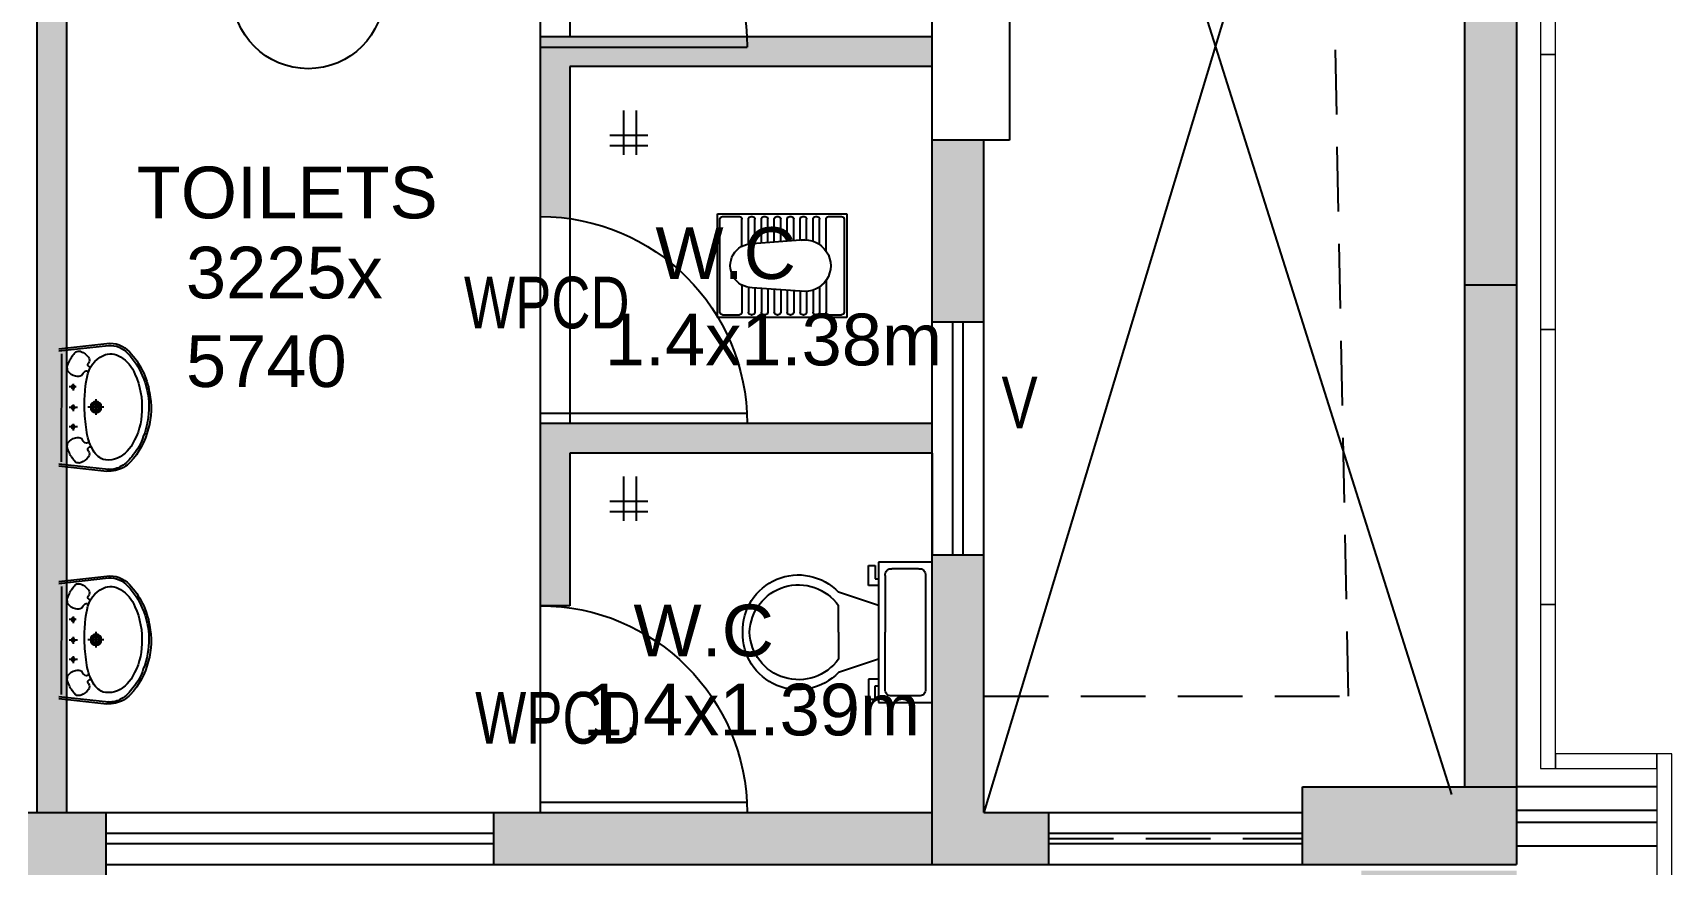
# Model space of a CAD drawing. Header units: metres. Extents: x 11749222 to 11901021, y -3863762 to -3708780.
# Drawn here: x 11811376 to 11817684, y -3830712 to -3827496 of the extents above; entities that cross this region are included whole.
import ezdxf

# ---------------------------------------------------------------- set-up
doc = ezdxf.new("R2010")
doc.units = ezdxf.units.M
doc.header["$MEASUREMENT"] = 0
doc.linetypes.add('DASHED', pattern=[0.75, 0.5, -0.25])
doc.layers.get('0').update_dxf_attribs({"color": 251, "linetype": 'CONTINUOUS'})
doc.layers.add('HATCH', color=251, linetype='CONTINUOUS')
doc.layers.add('HS', color=251, linetype='CONTINUOUS')
doc.layers.add('WALL PANEL', color=7, linetype='CONTINUOUS', lineweight=15)
doc.styles.add('ARIAL', font='arial.ttf', dxfattribs={"width": 0.75})
doc.styles.get("Standard").update_dxf_attribs({"font": 'arial.ttf'})

msp = doc.modelspace()

# ---------------------------------------------------------------- hatches: boundary and pattern name
at = {"ltscale": 500}
for points in [[(11811508.1, -3825381.8), (11811393.1, -3825381.8), (11811393.1, -3830511.8), (11811508.1, -3830511.8)], [(11817113.1, -3827321.8), (11816913.1, -3827321.8), (11816913.1, -3828471.8), (11817113.1, -3828471.8)], [(11814853.1, -3827511.8), (11813338.1, -3827511.8), (11813338.1, -3828126.8), (11813453.1, -3828126.8), (11813453.1, -3827626.8), (11814853.1, -3827626.8)], [(11817113.1, -3828471.8), (11816913.1, -3828471.8), (11816913.1, -3830411.8), (11817113.1, -3830411.8)]]:
    msp.add_hatch(color=256, dxfattribs=at).paths.add_polyline_path(points)
at = {"layer": 'HATCH', "ltscale": 500}
h = msp.add_hatch(color=251, dxfattribs=at)
h.dxf.hatch_style = 1
h.paths.add_polyline_path([(11782733.1, -3820581.8), (11783033.1, -3820581.8), (11783033.1, -3821481.8), (11782733.1, -3821481.8)])
h.paths.add_polyline_path([(11826143.1, -3824446.8), (11827043.1, -3824446.8), (11827043.1, -3824746.8), (11826143.1, -3824746.8)])
h.paths.add_polyline_path([(11800558.1, -3830511.8), (11800858.1, -3830511.8), (11800858.1, -3831411.8), (11800558.1, -3831411.8)])
h.paths.add_polyline_path([(11822943.1, -3830511.8), (11823543.1, -3830511.8), (11823543.1, -3830811.8), (11822943.1, -3830811.8)])
h.paths.add_polyline_path([(11779303.1, -3812391.8), (11780053.1, -3812391.8), (11780053.1, -3812691.8), (11779303.1, -3812691.8)])
h.paths.add_polyline_path([(11779303.1, -3815921.8), (11780203.1, -3815921.8), (11780203.1, -3816221.8), (11779303.1, -3816221.8)])
h.paths.add_polyline_path([(11816284.8, -3830411.8), (11817113.1, -3830411.8), (11817113.1, -3830711.8), (11816284.8, -3830711.8)])
h.paths.add_polyline_path([(11792528.1, -3829811.8), (11792828.1, -3829811.8), (11792828.1, -3830711.8), (11792528.1, -3830711.8)])
h.paths.add_polyline_path([(11786358.1, -3829961.8), (11786658.1, -3829961.8), (11786658.1, -3830711.8), (11786358.1, -3830711.8)])
h.paths.add_polyline_path([(11786033.1, -3830736.8), (11786333.1, -3830736.8), (11786333.1, -3831486.8), (11786033.1, -3831486.8)])
h.paths.add_polyline_path([(11779303.1, -3801521.8), (11780053.1, -3801521.8), (11780053.1, -3801821.8), (11779303.1, -3801821.8)])
h.paths.add_polyline_path([(11826143.1, -3801521.8), (11827043.1, -3801521.8), (11827043.1, -3801821.8), (11826143.1, -3801821.8)])
h.paths.add_polyline_path([(11779203.1, -3820581.8), (11779503.1, -3820581.8), (11779503.1, -3821481.8), (11779203.1, -3821481.8)])
h.paths.add_polyline_path([(11786033.1, -3829961.8), (11786333.1, -3829961.8), (11786333.1, -3830711.8), (11786033.1, -3830711.8)])
h.paths.add_polyline_path([(11826043.1, -3787791.8), (11826343.1, -3787791.8), (11826343.1, -3786813.5), (11826043.1, -3786813.5)])
h.paths.add_polyline_path([(11779303.1, -3808791.8), (11780053.1, -3808791.8), (11780053.1, -3809091.8), (11779303.1, -3809091.8)])
h.paths.add_polyline_path([(11807758.1, -3830511.8), (11808058.1, -3830511.8), (11808058.1, -3831411.8), (11807758.1, -3831411.8)])
h.paths.add_polyline_path([(11826143.1, -3781561.8), (11827043.1, -3781561.8), (11827043.1, -3781861.8), (11826143.1, -3781861.8)])
h.paths.add_polyline_path([(11826143.1, -3797921.8), (11827043.1, -3797921.8), (11827043.1, -3798221.8), (11826143.1, -3798221.8)])
h.paths.add_polyline_path([(11779303.1, -3805191.8), (11780053.1, -3805191.8), (11780053.1, -3805491.8), (11779303.1, -3805491.8)])
h.paths.add_polyline_path([(11811358.1, -3824481.8), (11811658.1, -3824481.8), (11811658.1, -3825381.8), (11811358.1, -3825381.8)])
h.paths.add_polyline_path([(11826143.1, -3805191.8), (11827043.1, -3805191.8), (11827043.1, -3805491.8), (11826143.1, -3805491.8)])
h.paths.add_polyline_path([(11784348.1, -3790791.8), (11784648.1, -3790791.8), (11784648.1, -3791391.8), (11784348.1, -3791391.8)])
h.paths.add_polyline_path([(11779303.1, -3790791.8), (11780203.1, -3790791.8), (11780203.1, -3791091.8), (11779303.1, -3791091.8)])
h.paths.add_polyline_path([(11826143.1, -3790791.8), (11826943.1, -3790791.8), (11826943.1, -3791091.8), (11826143.1, -3791091.8)])
h.paths.add_polyline_path([(11822943.1, -3819521.8), (11823642, -3819521.8), (11823642, -3819821.8), (11822943.1, -3819821.8)])
h.paths.add_polyline_path([(11820113.1, -3830411.8), (11820941.3, -3830411.8), (11820941.3, -3830711.8), (11820113.1, -3830711.8)])
h.paths.add_polyline_path([(11826143.1, -3812391.8), (11827043.1, -3812391.8), (11827043.1, -3812691.8), (11826143.1, -3812691.8)])
h.paths.add_polyline_path([(11784348.1, -3787191.8), (11784648.1, -3787191.8), (11784648.1, -3787791.8), (11784348.1, -3787791.8)])
h.paths.add_polyline_path([(11784673.1, -3787191.8), (11784973.1, -3787191.8), (11784973.1, -3787791.8), (11784673.1, -3787791.8)])
h.paths.add_polyline_path([(11780683.1, -3786891.8), (11780983.1, -3786891.8), (11780983.1, -3787791.8), (11780683.1, -3787791.8)])
h.paths.add_polyline_path([(11826143.1, -3830411.8), (11827043.1, -3830411.8), (11827043.1, -3830711.8), (11826143.1, -3830711.8)])
h.paths.add_polyline_path([(11798793.1, -3779261.8), (11799093.1, -3779261.8), (11799093.1, -3780161.8), (11798793.1, -3780161.8)])
h.paths.add_polyline_path([(11804823.1, -3779261.8), (11805123.1, -3779261.8), (11805123.1, -3780161.8), (11804823.1, -3780161.8)])
h.paths.add_polyline_path([(11782733.1, -3829961.8), (11783033.1, -3829961.8), (11783033.1, -3830711.8), (11782733.1, -3830711.8)])
h.paths.add_polyline_path([(11784673.1, -3790791.8), (11784973.1, -3790791.8), (11784973.1, -3791391.8), (11784673.1, -3791391.8)])
h.paths.add_polyline_path([(11795493.1, -3779261.8), (11795793.1, -3779261.8), (11795793.1, -3780161.8), (11795493.1, -3780161.8)])
h.paths.add_polyline_path([(11780683.1, -3781011.8), (11780983.1, -3781011.8), (11780983.1, -3781761.8), (11780683.1, -3781761.8)])
h.paths.add_polyline_path([(11784348.1, -3794391.8), (11784648.1, -3794391.8), (11784648.1, -3794991.8), (11784348.1, -3794991.8)])
h.paths.add_polyline_path([(11784673.1, -3794991.8), (11784973.1, -3794991.8), (11784973.1, -3794391.8), (11784673.1, -3794391.8)])
h.paths.add_polyline_path([(11782733.1, -3815471.8), (11783033.1, -3815471.8), (11783033.1, -3816221.8), (11782733.1, -3816221.8)])
h.paths.add_polyline_path([(11784348.1, -3781011.8), (11784648.1, -3781011.8), (11784648.1, -3781761.8), (11784348.1, -3781761.8)])
h.paths.add_polyline_path([(11782283.1, -3830736.8), (11783033.1, -3830736.8), (11783033.1, -3831036.8), (11782283.1, -3831036.8)])
h.paths.add_polyline_path([(11811358.1, -3830511.8), (11811658.1, -3830511.8), (11811658.1, -3831411.8), (11811358.1, -3831411.8)])
h.paths.add_polyline_path([(11782733.1, -3824481.8), (11783033.1, -3824481.8), (11783033.1, -3825231.8), (11782733.1, -3825231.8)])
h.paths.add_polyline_path([(11804158.1, -3830511.8), (11804458.1, -3830511.8), (11804458.1, -3831411.8), (11804158.1, -3831411.8)])
h.paths.add_polyline_path([(11826143.1, -3794391.8), (11827043.1, -3794391.8), (11827043.1, -3794691.8), (11826143.1, -3794691.8)])
h.paths.add_polyline_path([(11779303.1, -3797921.8), (11780053.1, -3797921.8), (11780053.1, -3798221.8), (11779303.1, -3798221.8)])
h.paths.add_polyline_path([(11820113.1, -3830736.8), (11820713.1, -3830736.8), (11820713.1, -3831036.8), (11820113.1, -3831036.8)])
h.paths.add_polyline_path([(11779028.1, -3830736.8), (11779778.1, -3830736.8), (11779778.1, -3831036.8), (11779028.1, -3831036.8)])
h.paths.add_polyline_path([(11816513.1, -3830736.8), (11817113.1, -3830736.8), (11817113.1, -3831036.8), (11816513.1, -3831036.8)])
h.paths.add_polyline_path([(11780203.1, -3794391.8), (11779303.1, -3794391.8), (11779303.1, -3794691.8), (11780203.1, -3794691.8)])
h.paths.add_polyline_path([(11792528.1, -3824481.8), (11792828.1, -3824481.8), (11792828.1, -3825381.8), (11792528.1, -3825381.8)])
h.paths.add_polyline_path([(11796958.1, -3830511.8), (11797258.1, -3830511.8), (11797258.1, -3831411.8), (11796958.1, -3831411.8)])
h.paths.add_polyline_path([(11816813.1, -3824481.8), (11817113.1, -3824481.8), (11817113.1, -3825381.8), (11816813.1, -3825381.8)])
h.paths.add_polyline_path([(11826143.1, -3815921.8), (11827043.1, -3815921.8), (11827043.1, -3816221.8), (11826143.1, -3816221.8)])
h.paths.add_polyline_path([(11826143.1, -3821181.8), (11827121.3, -3821181.8), (11827121.3, -3821481.8), (11826143.1, -3821481.8)])
h.paths.add_polyline_path([(11787103.1, -3780861.8), (11787403.1, -3780861.8), (11787403.1, -3781761.8), (11787103.1, -3781761.8)])
edge = h.paths.add_edge_path()
edge.add_line((11807608.1, -3780861.8), (11807608.1, -3781761.8))
edge.add_line((11820113.1, -3821481.8), (11821091.3, -3821481.8))
edge.add_line((11786033.1, -3815471.8), (11786033.1, -3816221.8))
edge.add_line((11807908.1, -3787791.8), (11807908.1, -3786891.8))
edge.add_line((11786333.1, -3825231.8), (11786333.1, -3824481.8))
edge.add_line((11786358.1, -3824481.8), (11786358.1, -3825231.8))
h.paths.add_polyline_path([(11804823.1, -3821181.8), (11805723.1, -3821181.8), (11805723.1, -3821481.8), (11804823.1, -3821481.8)], flags=17)
h.paths.add_polyline_path([(11789463.1, -3820581.8), (11789763.1, -3820581.8), (11789763.1, -3821481.8), (11789463.1, -3821481.8)], flags=17)
h.paths.add_polyline_path([(11786358.1, -3820731.8), (11786658.1, -3820731.8), (11786658.1, -3821481.8), (11786358.1, -3821481.8)], flags=17)
h.paths.add_polyline_path([(11786358.1, -3824481.8), (11786658.1, -3824481.8), (11786658.1, -3825231.8), (11786358.1, -3825231.8)], flags=17)
h.paths.add_polyline_path([(11794814.8, -3821181.8), (11795793.1, -3821181.8), (11795793.1, -3821481.8), (11794814.8, -3821481.8)], flags=17)
h.paths.add_polyline_path([(11796618.9, -3824481.8), (11797597.2, -3824481.8), (11797597.2, -3824781.8), (11796618.9, -3824781.8)], flags=17)
h.paths.add_polyline_path([(11810183.1, -3821181.8), (11811083.1, -3821181.8), (11811083.1, -3821481.8), (11810183.1, -3821481.8)], flags=17)
h.paths.add_polyline_path([(11798793.1, -3821181.8), (11799771.3, -3821181.8), (11799771.3, -3821481.8), (11798793.1, -3821481.8)], flags=17)
h.paths.add_polyline_path([(11816213.1, -3821181.8), (11817113.1, -3821181.8), (11817113.1, -3821481.8), (11816213.1, -3821481.8)], flags=17)
h.paths.add_polyline_path([(11786033.1, -3820731.8), (11786333.1, -3820731.8), (11786333.1, -3821481.8), (11786033.1, -3821481.8)], flags=17)
h.paths.add_polyline_path([(11786033.1, -3824481.8), (11786333.1, -3824481.8), (11786333.1, -3825231.8), (11786033.1, -3825231.8)], flags=17)
h.paths.add_polyline_path([(11810183.1, -3794391.8), (11811083.1, -3794391.8), (11811083.1, -3794691.8), (11810183.1, -3794691.8)], flags=17)
h.paths.add_polyline_path([(11804823.1, -3787191.8), (11805123.1, -3787191.8), (11805123.1, -3787791.8), (11804823.1, -3787791.8)], flags=16)
h.paths.add_polyline_path([(11804823.1, -3801521.8), (11805723.1, -3801521.8), (11805723.1, -3801821.8), (11804823.1, -3801821.8)], flags=17)
h.paths.add_polyline_path([(11801593.1, -3785331.8), (11802193.1, -3785331.8), (11802193.1, -3785631.8), (11801593.1, -3785631.8)], flags=17)
h.paths.add_polyline_path([(11801593.1, -3787491.8), (11802193.1, -3787491.8), (11802193.1, -3787791.8), (11801593.1, -3787791.8)], flags=16)
h.paths.add_polyline_path([(11810183.1, -3815921.8), (11811083.1, -3815921.8), (11811083.1, -3816221.8), (11810183.1, -3816221.8)], flags=17)
h.paths.add_polyline_path([(11786033.1, -3815471.8), (11786333.1, -3815471.8), (11786333.1, -3816221.8), (11786033.1, -3816221.8)], flags=17)
h.paths.add_polyline_path([(11795793.1, -3805491.8), (11794893.1, -3805491.8), (11794893.1, -3805191.8), (11795793.1, -3805191.8)], flags=17)
h.paths.add_polyline_path([(11788863.1, -3812391.8), (11789763.1, -3812391.8), (11789763.1, -3812691.8), (11788863.1, -3812691.8)], flags=17)
h.paths.add_polyline_path([(11795493.1, -3815621.8), (11795793.1, -3815621.8), (11795793.1, -3816521.8), (11795493.1, -3816521.8)], flags=17)
h.paths.add_polyline_path([(11788863.1, -3815921.8), (11789763.1, -3815921.8), (11789763.1, -3816221.8), (11788863.1, -3816221.8)], flags=17)
h.paths.add_polyline_path([(11804823.1, -3812391.8), (11805723.1, -3812391.8), (11805723.1, -3812691.8), (11804823.1, -3812691.8)], flags=17)
h.paths.add_polyline_path([(11786358.1, -3815471.8), (11786658.1, -3815471.8), (11786658.1, -3816221.8), (11786358.1, -3816221.8)], flags=17)
h.paths.add_polyline_path([(11788863.1, -3808791.8), (11789763.1, -3808791.8), (11789763.1, -3809091.8), (11788863.1, -3809091.8)], flags=17)
h.paths.add_polyline_path([(11810183.1, -3797921.8), (11811083.1, -3797921.8), (11811083.1, -3798221.8), (11810183.1, -3798221.8)], flags=17)
h.paths.add_polyline_path([(11810183.1, -3808791.8), (11811083.1, -3808791.8), (11811083.1, -3809091.8), (11810183.1, -3809091.8)], flags=17)
h.paths.add_polyline_path([(11810183.1, -3805191.8), (11811083.1, -3805191.8), (11811083.1, -3805491.8), (11810183.1, -3805491.8)], flags=17)
h.paths.add_polyline_path([(11813683.1, -3819521.8), (11814283.1, -3819521.8), (11814283.1, -3819821.8), (11813683.1, -3819821.8)], flags=17)
h.paths.add_polyline_path([(11820113.1, -3801521.8), (11821013.1, -3801521.8), (11821013.1, -3801821.8), (11820113.1, -3801821.8)], flags=17)
h.paths.add_polyline_path([(11816213.1, -3801521.8), (11817113.1, -3801521.8), (11817113.1, -3801821.8), (11816213.1, -3801821.8)], flags=17)
h.paths.add_polyline_path([(11798793.1, -3808491.8), (11799093.1, -3808491.8), (11799093.1, -3809391.8), (11798793.1, -3809391.8)], flags=17)
h.paths.add_polyline_path([(11804823.1, -3808791.8), (11805723.1, -3808791.8), (11805723.1, -3809091.8), (11804823.1, -3809091.8)], flags=17)
h.paths.add_polyline_path([(11820113.1, -3821181.8), (11821091.3, -3821181.8), (11821091.3, -3821481.8), (11820113.1, -3821481.8)], flags=17)
h.paths.add_polyline_path([(11795493.1, -3808491.8), (11795793.1, -3808491.8), (11795793.1, -3809391.8), (11795493.1, -3809391.8)], flags=17)
h.paths.add_polyline_path([(11816813.1, -3808491.8), (11817113.1, -3808491.8), (11817113.1, -3809391.8), (11816813.1, -3809391.8)], flags=17)
h.paths.add_polyline_path([(11798793.1, -3801521.8), (11799693.1, -3801521.8), (11799693.1, -3801821.8), (11798793.1, -3801821.8)], flags=17)
h.paths.add_polyline_path([(11811910.6, -3787491.8), (11812810.6, -3787491.8), (11812810.6, -3787791.8), (11811910.6, -3787791.8)], flags=17)
h.paths.add_polyline_path([(11816213.1, -3787491.8), (11817113.1, -3787491.8), (11817113.1, -3787791.8), (11816213.1, -3787791.8)], flags=17)
h.paths.add_polyline_path([(11820113.1, -3787491.8), (11821013.1, -3787491.8), (11821013.1, -3787791.8), (11820113.1, -3787791.8)], flags=17)
h.paths.add_polyline_path([(11804823.1, -3805191.8), (11805723.1, -3805191.8), (11805723.1, -3805491.8), (11804823.1, -3805491.8)], flags=17)
h.paths.add_polyline_path([(11798793.1, -3805191.8), (11799693.1, -3805191.8), (11799693.1, -3805491.8), (11798793.1, -3805491.8)], flags=17)
h.paths.add_polyline_path([(11792363.1, -3819521.8), (11792963.1, -3819521.8), (11792963.1, -3819821.8), (11792363.1, -3819821.8)], flags=17)
h.paths.add_polyline_path([(11804823.1, -3794391.8), (11805723.1, -3794391.8), (11805723.1, -3794691.8), (11804823.1, -3794691.8)], flags=17)
h.paths.add_polyline_path([(11788863.1, -3805191.8), (11789763.1, -3805191.8), (11789763.1, -3805491.8), (11788863.1, -3805491.8)], flags=17)
h.paths.add_polyline_path([(11820113.1, -3805191.8), (11821013.1, -3805191.8), (11821013.1, -3805491.8), (11820113.1, -3805491.8)], flags=17)
h.paths.add_polyline_path([(11816213.1, -3805191.8), (11817113.1, -3805191.8), (11817113.1, -3805491.8), (11816213.1, -3805491.8)], flags=17)
h.paths.add_polyline_path([(11820113.1, -3808491.8), (11820413.1, -3808491.8), (11820413.1, -3809391.8), (11820113.1, -3809391.8)], flags=17)
h.paths.add_polyline_path([(11798793.1, -3812091.8), (11799093.1, -3812091.8), (11799093.1, -3812991.8), (11798793.1, -3812991.8)], flags=17)
h.paths.add_polyline_path([(11820113.1, -3815621.8), (11820413.1, -3815621.8), (11820413.1, -3816521.8), (11820113.1, -3816521.8)], flags=17)
h.paths.add_polyline_path([(11804823.1, -3797921.8), (11805723.1, -3797921.8), (11805723.1, -3798221.8), (11804823.1, -3798221.8)], flags=17)
h.paths.add_polyline_path([(11816813.1, -3797621.8), (11817113.1, -3797621.8), (11817113.1, -3798521.8), (11816813.1, -3798521.8)], flags=17)
h.paths.add_polyline_path([(11820113.1, -3797621.8), (11820413.1, -3797621.8), (11820413.1, -3798521.8), (11820113.1, -3798521.8)], flags=17)
h.paths.add_polyline_path([(11794893.1, -3801521.8), (11795793.1, -3801521.8), (11795793.1, -3801821.8), (11794893.1, -3801821.8)], flags=17)
h.paths.add_polyline_path([(11809987.8, -3801521.6), (11811083.1, -3801521.8), (11811083.1, -3801821.8), (11809987.8, -3801821.6)], flags=17)
h.paths.add_polyline_path([(11788863.1, -3801521.8), (11789763.1, -3801521.8), (11789763.1, -3801821.8), (11788863.1, -3801821.8)], flags=17)
h.paths.add_polyline_path([(11803818.9, -3824481.8), (11804797.2, -3824481.8), (11804797.2, -3824781.8), (11803818.9, -3824781.8)], flags=17)
h.paths.add_polyline_path([(11795493.1, -3812091.8), (11795793.1, -3812091.8), (11795793.1, -3812991.8), (11795493.1, -3812991.8)], flags=17)
h.paths.add_polyline_path([(11791348.1, -3781761.8), (11791648.1, -3781761.8), (11791648.1, -3780961.8), (11791348.1, -3780961.8)], flags=17)
h.paths.add_polyline_path([(11820113.1, -3794091.8), (11820413.1, -3794091.8), (11820413.1, -3794991.8), (11820113.1, -3794991.8)], flags=17)
h.paths.add_polyline_path([(11795493.1, -3784731.8), (11795793.1, -3784731.8), (11795793.1, -3785631.8), (11795493.1, -3785631.8)], flags=17)
h.paths.add_polyline_path([(11810183.1, -3790791.8), (11811083.1, -3790791.8), (11811083.1, -3791091.8), (11810183.1, -3791091.8)], flags=17)
h.paths.add_polyline_path([(11804823.1, -3784731.8), (11805123.1, -3784731.8), (11805123.1, -3785631.8), (11804823.1, -3785631.8)], flags=17)
h.paths.add_polyline_path([(11791348.1, -3786891.8), (11791648.1, -3786891.8), (11791648.1, -3787791.8), (11791348.1, -3787791.8)], flags=17)
h.paths.add_polyline_path([(11807608.1, -3786891.8), (11807908.1, -3786891.8), (11807908.1, -3787791.8), (11807608.1, -3787791.8)], flags=16)
h.paths.add_polyline_path([(11788863.1, -3790791.8), (11789763.1, -3790791.8), (11789763.1, -3791091.8), (11788863.1, -3791091.8)], flags=17)
h.paths.add_polyline_path([(11798793.1, -3790791.8), (11799438.1, -3790791.8), (11799438.1, -3791091.8), (11798793.1, -3791091.8)], flags=17)
h.paths.add_polyline_path([(11787103.1, -3786891.8), (11787403.1, -3786891.8), (11787403.1, -3787791.8), (11787103.1, -3787791.8)], flags=17)
h.paths.add_polyline_path([(11816813.1, -3780861.8), (11817113.1, -3780861.8), (11817113.1, -3781761.8), (11816813.1, -3781761.8)], flags=17)
h.paths.add_polyline_path([(11795493.1, -3786891.8), (11795793.1, -3786891.8), (11795793.1, -3787791.8), (11795493.1, -3787791.8)], flags=17)
h.paths.add_polyline_path([(11812210.6, -3780861.8), (11812510.6, -3780861.8), (11812510.6, -3781761.8), (11812210.6, -3781761.8)], flags=17)
h.paths.add_polyline_path([(11820113.1, -3790791.8), (11821013.1, -3790791.8), (11821013.1, -3791091.8), (11820113.1, -3791091.8)], flags=17)
h.paths.add_polyline_path([(11795493.1, -3797621.8), (11795793.1, -3797621.8), (11795793.1, -3798521.8), (11795493.1, -3798521.8)], flags=17)
h.paths.add_polyline_path([(11788863.1, -3794391.8), (11789763.1, -3794391.8), (11789763.1, -3794691.8), (11788863.1, -3794691.8)], flags=17)
h.paths.add_polyline_path([(11807608.1, -3780861.8), (11807908.1, -3780861.8), (11807908.1, -3781761.8), (11807608.1, -3781761.8)], flags=17)
h.paths.add_polyline_path([(11816213.1, -3790791.8), (11817113.1, -3790791.8), (11817113.1, -3791091.8), (11816213.1, -3791091.8)], flags=17)
h.paths.add_polyline_path([(11820113.1, -3780861.8), (11820413.1, -3780861.8), (11820413.1, -3781761.8), (11820113.1, -3781761.8)], flags=17)
h.paths.add_polyline_path([(11807418.9, -3824481.8), (11808397.2, -3824481.8), (11808397.2, -3824781.8), (11807418.9, -3824781.8)], flags=17)
h.paths.add_polyline_path([(11804823.1, -3790791.8), (11805723.1, -3790791.8), (11805723.1, -3791091.8), (11804823.1, -3791091.8)], flags=17)
h.paths.add_polyline_path([(11804823.1, -3815921.8), (11805723.1, -3815921.8), (11805723.1, -3816221.8), (11804823.1, -3816221.8)], flags=17)
h.paths.add_polyline_path([(11798793.1, -3794091.8), (11799093.1, -3794091.8), (11799093.1, -3794991.8), (11798793.1, -3794991.8)], flags=17)
h.paths.add_polyline_path([(11810183.1, -3812391.8), (11811083.1, -3812391.8), (11811083.1, -3812691.8), (11810183.1, -3812691.8)], flags=17)
h.paths.add_polyline_path([(11795493.1, -3794991.8), (11795793.1, -3794991.8), (11795793.1, -3794094.2), (11795493.1, -3794094.2)], flags=17)
h.paths.add_polyline_path([(11816813.1, -3812091.8), (11817113.1, -3812091.8), (11817113.1, -3812991.8), (11816813.1, -3812991.8)], flags=17)
h.paths.add_polyline_path([(11798793.1, -3815621.8), (11799093.1, -3815621.8), (11799093.1, -3816521.8), (11798793.1, -3816521.8)], flags=17)
h.paths.add_polyline_path([(11820113.1, -3812091.8), (11820413.1, -3812091.8), (11820413.1, -3812991.8), (11820113.1, -3812991.8)], flags=17)
h.paths.add_polyline_path([(11794814.8, -3790791.8), (11795793.1, -3790791.8), (11795793.1, -3791091.8), (11794814.8, -3791091.8)], flags=17)
h.paths.add_polyline_path([(11816813.1, -3815621.8), (11817113.1, -3815621.8), (11817113.1, -3816521.8), (11816813.1, -3816521.8)], flags=17)
h.paths.add_polyline_path([(11798793.1, -3797621.8), (11799093.1, -3797621.8), (11799093.1, -3798521.8), (11798793.1, -3798521.8)], flags=17)
h.paths.add_polyline_path([(11788863.1, -3797921.8), (11789763.1, -3797921.8), (11789763.1, -3798221.8), (11788863.1, -3798221.8)], flags=17)
h.paths.add_polyline_path([(11816813.1, -3794091.8), (11817113.1, -3794091.8), (11817113.1, -3794991.8), (11816813.1, -3794991.8)], flags=17)
h.paths.add_polyline_path([(11820413.1, -3824539), (11820113.1, -3824539), (11820113.1, -3825460.1), (11820413.1, -3825460.1)])
at = {"layer": 'HS', "lineweight": -3, "ltscale": 500}
h = msp.add_hatch(color=256, dxfattribs=at)
h.dxf.hatch_style = 1
edge = h.paths.add_edge_path()
edge.add_line((11813453.1, -3827626.8), (11814853.1, -3827626.8))
edge.add_line((11814853.1, -3827626.8), (11814853.1, -3827511.8))
edge.add_line((11814853.1, -3827511.8), (11814137.1, -3827511.8))
edge.add_ellipse((11813338.1, -3827551.8), major_axis=(110.6, 792.3), ratio=1, start_angle=277.94923, end_angle=280.81521, ccw=False)
edge.add_line((11814138.1, -3827551.8), (11813338.1, -3827551.8))
edge.add_line((11813338.1, -3827551.8), (11813338.1, -3827681.8))
edge.add_line((11813338.1, -3827681.8), (11813338.1, -3828206.8))
edge.add_ellipse((11813338.1, -3829006.8), major_axis=(110.6, 792.3), ratio=1, start_angle=359.68432, end_angle=367.94923, ccw=False)
edge.add_line((11813453.1, -3828215.1), (11813453.1, -3827626.8))
h = msp.add_hatch(color=256, dxfattribs=at)
h.dxf.hatch_style = 1
h.paths.add_polyline_path([(11815053.1, -3828196.8), (11815053.1, -3827911.8), (11814853.1, -3827911.8), (11814853.1, -3828196.8), (11814853.1, -3828614.3), (11815053.1, -3828614.3)])
h.paths.add_polyline_path([(11815053.1, -3829514.3), (11814853.1, -3829514.3), (11814853.1, -3830541.8), (11814853.1, -3830711.7), (11815304.8, -3830711.7), (11815304.8, -3830511.8), (11815053.1, -3830511.8)])
h.paths.add_polyline_path([(11813536.5, -3828836.9), (11814943.3, -3828836.9), (11814943.3, -3828530.3), (11813536.5, -3828530.3)], flags=9)
h = msp.add_hatch(color=256, dxfattribs=at)
h.dxf.hatch_style = 1
h.paths.add_polyline_path([(11815053.1, -3828196.8), (11815053.1, -3827911.8), (11814853.1, -3827911.8), (11814853.1, -3828196.8), (11814853.1, -3828614.3), (11815053.1, -3828614.3)])
h = msp.add_hatch(color=256, dxfattribs=at)
h.dxf.hatch_style = 1
h.paths.add_polyline_path([(11813338.1, -3829096.8), (11813338.1, -3829711.8), (11813453.1, -3829711.8), (11813453.1, -3829121.8), (11814853.1, -3829121.8), (11814853.1, -3829096.8), (11814853.1, -3829006.8), (11813338.1, -3829006.8)])
h = msp.add_hatch(color=256, dxfattribs=at)
h.dxf.hatch_style = 1
h.paths.add_polyline_path([(11814853.1, -3830511.8), (11813953.1, -3830511.8), (11813338.1, -3830511.8), (11813158.1, -3830511.8), (11813158.1, -3830711.7), (11814853.1, -3830711.7)])

# ---------------------------------------------------------------- linework, layer by layer
at = {"lineweight": 25}
for p, q in [((11816813.1, -3824681.8), (11815053.1, -3830511.8)), ((11815053.1, -3824711.8), (11816861, -3830441.8)), ((11811393.1, -3830511.8), (11811393.1, -3825381.8)), ((11811508.1, -3830511.8), (11811508.1, -3825381.8)), ((11813338.1, -3825366.8), (11813338.1, -3830511.8)), ((11816913.1, -3830411.8), (11816913.1, -3825381.8)), ((11817113.1, -3825381.8), (11817113.1, -3830711.8)), ((11814853.1, -3827511.8), (11813338.1, -3827511.8)), ((11813338.1, -3827551.8), (11814138.1, -3827551.8)), ((11814853.1, -3827626.8), (11813453.1, -3827626.8)), ((11813453.1, -3827796.8), (11813453.1, -3828296.8)), ((11813659.5, -3827796.8), (11813659.5, -3827968)), ((11813709.5, -3827796.8), (11813709.5, -3827968)), ((11813753.9, -3827893.9), (11813606.9, -3827893.9)), ((11813753.9, -3827933.9), (11813606.9, -3827933.9)), ((11814853.1, -3830711.8), (11814853.1, -3827911.8)), ((11815053.1, -3830511.8), (11815053.1, -3827911.8)), ((11814023.1, -3828196.8), (11814523.1, -3828196.8)), ((11814023.1, -3828596.8), (11814023.1, -3828196.8)), ((11814033.1, -3828576.8), (11814033.1, -3828216.8)), ((11814043.1, -3828206.8), (11814108.1, -3828206.8)), ((11814118.1, -3828321.8), (11814118.1, -3828216.8)), ((11814143.1, -3828313.1), (11814143.1, -3828216.8)), ((11814153.1, -3828206.8), (11814158.1, -3828206.8)), ((11814168.1, -3828311.1), (11814168.1, -3828216.8)), ((11814193.1, -3828309.2), (11814193.1, -3828216.8)), ((11814203.1, -3828206.8), (11814208.1, -3828206.8)), ((11814218.1, -3828307.4), (11814218.1, -3828216.8)), ((11814243.1, -3828305.5), (11814243.1, -3828216.8)), ((11814253.1, -3828206.8), (11814258.1, -3828206.8)), ((11814268.1, -3828303.7), (11814268.1, -3828216.8)), ((11814293.1, -3828301.8), (11814293.1, -3828216.8)), ((11814303.1, -3828206.8), (11814308.1, -3828206.8)), ((11814318.1, -3828300), (11814318.1, -3828216.8)), ((11814343.1, -3828298.1), (11814343.1, -3828216.8)), ((11814353.1, -3828206.8), (11814358.1, -3828206.8)), ((11814368.1, -3828297), (11814368.1, -3828216.8)), ((11814393.1, -3828302), (11814393.1, -3828216.8)), ((11814403.1, -3828206.8), (11814408.1, -3828206.8)), ((11814418.1, -3828314.6), (11814418.1, -3828216.8)), ((11814443.1, -3828339.5), (11814443.1, -3828216.8)), ((11814453.1, -3828206.8), (11814503.1, -3828206.8)), ((11814513.1, -3828216.8), (11814513.1, -3828576.8)), ((11814523.1, -3828196.8), (11814523.1, -3828596.8)), ((11814361.1, -3828296.8), (11814158.1, -3828311.8)), ((11814118.1, -3828471.8), (11814118.1, -3828576.8)), ((11814143.1, -3828480.5), (11814143.1, -3828576.8)), ((11814361.1, -3828496.8), (11814158.1, -3828481.8)), ((11814168.1, -3828482.5), (11814168.1, -3828576.8)), ((11814193.1, -3828484.4), (11814193.1, -3828576.8)), ((11814218.1, -3828486.2), (11814218.1, -3828576.8)), ((11814243.1, -3828488.1), (11814243.1, -3828576.8)), ((11814268.1, -3828489.9), (11814268.1, -3828576.8)), ((11814293.1, -3828491.8), (11814293.1, -3828576.8)), ((11814318.1, -3828493.6), (11814318.1, -3828576.8)), ((11814343.1, -3828495.5), (11814343.1, -3828576.8)), ((11814368.1, -3828496.6), (11814368.1, -3828576.8)), ((11814393.1, -3828491.6), (11814393.1, -3828576.8)), ((11814418.1, -3828479), (11814418.1, -3828576.8)), ((11814443.1, -3828454.1), (11814443.1, -3828576.8)), ((11817113.1, -3828471.8), (11816913.1, -3828471.8)), ((11814523.1, -3828596.8), (11814023.1, -3828596.8)), ((11814043.1, -3828586.8), (11814108.1, -3828586.8)), ((11814153.1, -3828586.8), (11814158.1, -3828586.8)), ((11814203.1, -3828586.8), (11814208.1, -3828586.8)), ((11814253.1, -3828586.8), (11814258.1, -3828586.8)), ((11814303.1, -3828586.8), (11814308.1, -3828586.8)), ((11814353.1, -3828586.8), (11814358.1, -3828586.8)), ((11814403.1, -3828586.8), (11814408.1, -3828586.8)), ((11814453.1, -3828586.8), (11814503.1, -3828586.8)), ((11811477.3, -3828718.3), (11811662, -3828697.5)), ((11811477.3, -3828726.2), (11811668.7, -3828704.8)), ((11811486.9, -3829155.6), (11811488, -3828737.7)), ((11811544, -3828865.8), (11811516.7, -3828865.8)), ((11811531.7, -3828853.7), (11811531.7, -3828880)), ((11811549.2, -3828945.1), (11811516.7, -3828945.1)), ((11811531.7, -3828933), (11811531.7, -3828959.2)), ((11811650.7, -3828943.6), (11811589.3, -3828943.6)), ((11811620.6, -3828973.8), (11811620.6, -3828913.5)), ((11811531.7, -3829007.8), (11811531.7, -3829034)), ((11813338.1, -3828966.8), (11814137.1, -3828966.8)), ((11814853.1, -3829006.8), (11813338.1, -3829006.8)), ((11811549.2, -3829019.9), (11811516.7, -3829019.9)), ((11813453.1, -3829121.8), (11813453.1, -3829711.8)), ((11814853.1, -3829121.8), (11813453.1, -3829121.8)), ((11811477.3, -3829162.7), (11811668.7, -3829184.2)), ((11811477.3, -3829170.7), (11811662, -3829191.4)), ((11813659.5, -3829211.8), (11813659.5, -3829383)), ((11813709.5, -3829211.8), (11813709.5, -3829383)), ((11813753.9, -3829308.9), (11813606.9, -3829308.9)), ((11813753.9, -3829348.9), (11813606.9, -3829348.9)), ((11814607.4, -3829633.4), (11814607.4, -3829555.8)), ((11814607.4, -3829555.8), (11814633.2, -3829555.8)), ((11814633.2, -3829555.8), (11814633.2, -3829607.5)), ((11814646.2, -3829542.9), (11814646.2, -3830086)), ((11814853.1, -3829542.9), (11814646.2, -3829542.9)), ((11814801.3, -3829568.7), (11814697.9, -3829568.7)), ((11814853.1, -3830086), (11814853.1, -3829542.9)), ((11811477.3, -3829617.8), (11811662, -3829597.1)), ((11811477.3, -3829625.8), (11811668.7, -3829604.3)), ((11811486.9, -3830055.2), (11811488, -3829637.3)), ((11814646.2, -3829633.4), (11814607.4, -3829633.4)), ((11814633.2, -3829607.5), (11814646.2, -3829607.5)), ((11814672, -3829594.6), (11814672, -3829814.4)), ((11814827.2, -3829594.6), (11814827.2, -3830034.2)), ((11814646.2, -3829711), (11814491, -3829659.2)), ((11811544, -3829765.4), (11811516.7, -3829765.4)), ((11811531.7, -3829753.3), (11811531.7, -3829779.5)), ((11813453.1, -3829711.8), (11813338.1, -3829711.8)), ((11814491, -3829814.4), (11814491, -3829711)), ((11811620.6, -3829873.4), (11811620.6, -3829813.1)), ((11814491, -3829814.4), (11814491, -3829917.9)), ((11814672, -3830034.2), (11814672, -3829814.4)), ((11811549.2, -3829844.6), (11811516.7, -3829844.6)), ((11811531.7, -3829832.5), (11811531.7, -3829858.8)), ((11811650.7, -3829843.2), (11811589.3, -3829843.2)), ((11811549.2, -3829919.4), (11811516.7, -3829919.4)), ((11811531.7, -3829907.3), (11811531.7, -3829933.6)), ((11814646.2, -3829917.9), (11814491, -3829969.6)), ((11814607.4, -3829995.4), (11814607.4, -3830073)), ((11814646.2, -3829995.4), (11814607.4, -3829995.4)), ((11811477.3, -3830062.3), (11811668.7, -3830083.8)), ((11811477.3, -3830070.3), (11811662, -3830091)), ((11814607.4, -3830073), (11814633.2, -3830073)), ((11814633.2, -3830073), (11814633.2, -3830021.3)), ((11814633.2, -3830021.3), (11814646.2, -3830021.3)), ((11814801.3, -3830060.1), (11814697.9, -3830060.1)), ((11814646.2, -3830086), (11814853.1, -3830086)), ((11816284.8, -3830411.8), (11817113.1, -3830411.8)), ((11816284.8, -3830711.8), (11816284.8, -3830411.8)), ((11817655.9, -3830411.8), (11817113.1, -3830411.8)), ((11811358.1, -3830511.8), (11814853.1, -3830511.8)), ((11811658.1, -3830511.8), (11811658.1, -3831411.8)), ((11813158.1, -3830711.8), (11813158.1, -3830511.8)), ((11813338.1, -3830471.8), (11814137.1, -3830471.8)), ((11815053.1, -3830511.8), (11816284.8, -3830511.8)), ((11815304.8, -3830711.8), (11815304.8, -3830511.8)), ((11817655.9, -3830503.8), (11817113.1, -3830503.8)), ((11817655.9, -3830549.8), (11817113.1, -3830549.8)), ((11815304.8, -3830591.8), (11816284.8, -3830591.8)), ((11815304.8, -3830631.8), (11816284.8, -3830631.8)), ((11817655.9, -3830641.8), (11817113.1, -3830641.8)), ((11811658.1, -3830711.8), (11817113.1, -3830711.8))]:
    msp.add_line(p, q, dxfattribs=at)
at = {"linetype": 'DASHED', "lineweight": 25, "ltscale": 500}
for p, q in [((11816463.1, -3830061.8), (11816363.1, -3825131.8)), ((11815053.1, -3830061.8), (11816463.1, -3830061.8)), ((11815304.8, -3830611.8), (11816284.8, -3830611.8))]:
    msp.add_line(p, q, dxfattribs=at)
at = {"lineweight": 25, "ltscale": 500}
for p, q in [((11813453.1, -3826111.8), (11813453.1, -3827511.8)), ((11814853.1, -3827911.8), (11814853.1, -3827311.8)), ((11815153.1, -3827311.8), (11815153.1, -3827911.8)), ((11813453.1, -3827626.8), (11813453.1, -3829006.8)), ((11815153.1, -3827911.8), (11814853.1, -3827911.8)), ((11814853.1, -3829006.8), (11814853.1, -3828614.3)), ((11814853.1, -3828614.3), (11815053.1, -3828614.3)), ((11813453.1, -3829006.8), (11813338.1, -3829006.8)), ((11814853.1, -3829121.8), (11814853.1, -3829514.3)), ((11814853.1, -3829514.3), (11815053.1, -3829514.3)), ((11811658.1, -3830711.8), (11812558.1, -3830711.8))]:
    msp.add_line(p, q, dxfattribs=at)
at = {"lineweight": 25, "ltscale": 2}
for p, q in [((11814933.1, -3829514.3), (11814933.1, -3828614.3)), ((11814973.1, -3829514.3), (11814973.1, -3828614.3)), ((11811658.1, -3830591.8), (11813158.1, -3830591.8)), ((11811658.1, -3830631.8), (11813158.1, -3830631.8))]:
    msp.add_line(p, q, dxfattribs=at)
at = {"lineweight": -3, "ltscale": 500}
msp.add_circle((11812440.7, -3827341.2), 293.8, dxfattribs=at)
at = {"extrusion": (0, 0, -1)}
for centre, major_axis, start_param, end_param in [((11813338.1, -3827551.8), (110.6, 792.3), -0.13874, 1.432056), ((11813338.1, -3829006.8), (110.6, 792.3), -0.13874, 1.432056), ((11814043.1, -3828216.8), (-7.07, 7.07), 5.497787, 7.068583), ((11814108.1, -3828216.8), (7.07, 7.07), -0.785398, 0.785398), ((11814153.1, -3828216.8), (-7.07, 7.07), 5.497787, 7.068583), ((11814158.1, -3828216.8), (7.07, 7.07), -0.785398, 0.785398), ((11814203.1, -3828216.8), (-7.07, 7.07), 5.497787, 7.068583), ((11814208.1, -3828216.8), (7.07, 7.07), -0.785398, 0.785398), ((11814253.1, -3828216.8), (-7.07, 7.07), 5.497787, 7.068583), ((11814258.1, -3828216.8), (7.07, 7.07), -0.785398, 0.785398), ((11814303.1, -3828216.8), (-7.07, 7.07), 5.497787, 7.068583), ((11814308.1, -3828216.8), (7.07, 7.07), -0.785398, 0.785398), ((11814353.1, -3828216.8), (-7.07, 7.07), 5.497787, 7.068583), ((11814358.1, -3828216.8), (7.07, 7.07), -0.785398, 0.785398), ((11814403.1, -3828216.8), (-7.07, 7.07), 5.497787, 7.068583), ((11814408.1, -3828216.8), (7.07, 7.07), -0.785398, 0.785398), ((11814453.1, -3828216.8), (-7.07, 7.07), 5.497787, 7.068583), ((11814503.1, -3828216.8), (7.07, 7.07), -0.785398, 0.785398), ((11814158.1, -3828396.8), (60.1, 60.1), 2.356194, 5.497787), ((11814361.1, -3828396.8), (-70.7, 70.7), 0.637922, 4.074467), ((11814043.1, -3828576.8), (7.07, 7.07), 2.356194, 3.927045), ((11814108.1, -3828576.8), (-7.07, 7.07), 2.356194, 3.926991), ((11814153.1, -3828576.8), (7.07, 7.07), 2.356194, 3.926991), ((11814158.1, -3828576.8), (-7.07, 7.07), 2.356194, 3.926991), ((11814203.1, -3828576.8), (7.07, 7.07), 2.356194, 3.926991), ((11814208.1, -3828576.8), (-7.07, 7.07), 2.356194, 3.926991), ((11814253.1, -3828576.8), (7.07, 7.07), 2.356194, 3.926991), ((11814258.1, -3828576.8), (-7.07, 7.07), 2.356194, 3.926991), ((11814303.1, -3828576.8), (7.07, 7.07), 2.356194, 3.926991), ((11814308.1, -3828576.8), (-7.07, 7.07), 2.356194, 3.926991), ((11814353.1, -3828576.8), (7.07, 7.07), 2.356194, 3.926991), ((11814358.1, -3828576.8), (-7.07, 7.07), 2.356194, 3.926991), ((11814403.1, -3828576.8), (7.07, 7.07), 2.356194, 3.926991), ((11814408.1, -3828576.8), (-7.07, 7.07), 2.356194, 3.926991), ((11814453.1, -3828576.8), (7.07, 7.07), 2.356194, 3.926991), ((11814503.1, -3828576.8), (-7.07, 7.07), 2.356194, 3.926991), ((11811675.1, -3828796.1), (0, 99.5), -0.132539, 0.848731), ((11811632.2, -3828818.4), (1.1, 126.1), -1.238036, -0.892193), ((11811553.3, -3828747.7), (0, 20.7), -1.101507, 0.481509), ((11811544.9, -3828783.3), (-0.3, 56.9), 0.324902, 0.965135), ((11811695.4, -3828843.2), (0, 109.8), -1.431017, -0.436146), ((11811577.8, -3828762.1), (0, 17.9), 0.880684, 2.260744), ((11811677, -3828808.9), (0, 70.9), -0.405199, 0.56573), ((11811673.3, -3828799.1), (0.1, 94.4), -0.049658, 0.838116), ((11811641.3, -3828867.6), (-0.2, 139.7), 0.557563, 1.193786), ((11811544.7, -3828926.5), (0, 275.4), 0.806541, 1.180915), ((11811537, -3828933.1), (-0.1, 293.9), 0.809856, 1.41441), ((11811543.4, -3828792.2), (0, 34), 4.33982, 5.202657), ((11811552, -3828776.3), (0.3, 49.2), 3.359735, 4.09512), ((11811549.9, -3828793.6), (0, 31.9), 2.620328, 3.422401), ((11811591.5, -3828828.8), (-0.2, 26.8), -1.278641, -0.487266), ((11811583.8, -3828810.7), (0, 7.39), -0.727724, 1.373337), ((11811597.7, -3828779.4), (-6.08, 6.08), 4.867594, 6.265028), ((11811597.9, -3828781.6), (5.47, 5.47), 2.097053, 3.541809), ((11811500.5, -3828939.8), (0, 297.5), 1.141495, 1.637774), ((11811531.7, -3828865.8), (0.02, 6.43), 3.139035, 9.42222), ((11812307.6, -3828947.7), (0.1, 732.1), -1.56667, -1.474079), ((11811874.5, -3828898.7), (-0.3, 296.4), -1.495794, -1.328336), ((11811522.5, -3828944.1), (0, 302.7), 1.155365, 1.952189), ((11811531.7, -3828945.1), (0.08, 6.43), 3.12883, 9.412015), ((11812375.5, -3828909.9), (0.8, 800.7), 4.558159, 4.668067), ((11811620.6, -3828943.6), (0, 21.6), 3.141254, 9.424439), ((11811620.6, -3828943.6), (-0.1, 15.5), 3.145308, 9.428493), ((11811620.6, -3828943.6), (0, 10.9), 3.142047372431534, 9.42523267961112), ((11811559.9, -3828948.3), (-0.1, 274.2), 1.346594, 1.865175), ((11811549.9, -3828957.5), (0, 247.5), 1.579809, 2.112792), ((11811552, -3829110.6), (0.1, 49.2), -0.960797, -0.225412), ((11811531.7, -3829019.9), (0.02, 6.43), 3.139035, 9.42222), ((11811549.9, -3829093.2), (-0.1, 31.9), -0.276767, 0.525307), ((11811591.5, -3829058), (0.2, 26.8), 3.628858, 4.420234), ((11811584, -3829074.8), (-0.03, 8.55), 1.455188, 3.796569), ((11811750.5, -3829020.4), (0.1, 166.8), 4.181112, 4.641559), ((11811543.6, -3828959.9), (0.2, 287), 1.808981, 2.322804), ((11811611.9, -3828998.2), (-0.2, 200.3), 1.868215, 2.281789), ((11811543.4, -3829094.7), (0, 34), 4.222121, 5.084958), ((11811632.2, -3829068.4), (-0.3, 126.1), 4.027191, 4.373034), ((11811544.9, -3829103.5), (0.3, 56.9), 2.176458, 2.816691), ((11811597.7, -3829107.4), (-6.08, 6.08), 4.730546, 6.12798), ((11811598.7, -3829106), (6.17, 6.17), 4.354779, 6.027124), ((11811577.8, -3829124.8), (0, 17.9), 0.880848, 2.260908), ((11811680, -3829072.7), (0, 80.1), 3.554495, 4.299548), ((11811650.5, -3829026.5), (0.2, 126), 2.054055, 2.802751), ((11811659.2, -3829063.8), (-0.1, 123.1), 2.127435, 2.640092), ((11811553.3, -3829139.2), (0, 20.7), 2.661884, 4.2449), ((11811668.6, -3829053.7), (0, 94.7), 2.890537, 3.362984), ((11811672.1, -3829108.8), (-0.1, 83.2), 2.850118, 3.264751), ((11811675.7, -3829106.4), (0, 78.1), 2.562376, 3.231693), ((11811674.7, -3829084.7), (-0.1, 106), 2.310552, 2.942572), ((11814335.7, -3829806.6), (151.4, -151.4), 2.319632, 4.738539), ((11814694.7, -3829591.4), (-16.2, -16.2), 0.643501, 2.498091), ((11814804.6, -3829591.4), (16.2, -16.2), 3.785094, 5.639684), ((11811632.2, -3829718), (1.1, 126.1), -1.238036, -0.892193), ((11811553.3, -3829647.3), (0, 20.7), -1.101507, 0.481509), ((11811544.9, -3829682.9), (-0.3, 56.9), 0.324902, 0.965135), ((11811677, -3829708.5), (0, 70.9), -0.405199, 0.56573), ((11811675.1, -3829695.7), (0, 99.5), -0.132539, 0.848731), ((11811673.3, -3829698.6), (0.1, 94.4), -0.049658, 0.838116), ((11811544.7, -3829826.1), (0, 275.4), 0.806541, 1.180915), ((11811537, -3829832.7), (-0.1, 293.9), 0.809856, 1.41441), ((11814336.6, -3829819.9), (-133.6, -133.6), 0.814663, 3.31238), ((11811543.4, -3829691.7), (0, 34), 4.33982, 5.202657), ((11811552, -3829675.9), (0.3, 49.2), 3.359735, 4.09512), ((11811591.5, -3829728.4), (-0.2, 26.8), -1.278641, -0.487266), ((11811583.8, -3829710.3), (0, 7.39), -0.727724, 1.373337), ((11811695.4, -3829742.8), (0, 109.8), -1.431017, -0.436146), ((11811597.7, -3829679), (-6.08, 6.08), 4.867594, 6.265028), ((11811597.9, -3829681.2), (5.47, 5.47), 2.097053, 3.541809), ((11811577.8, -3829661.7), (0, 17.9), 0.880684, 2.260744), ((11811641.3, -3829767.2), (-0.2, 139.7), 0.557563, 1.193786), ((11811531.7, -3829765.4), (0.02, 6.43), 3.139035, 9.42222), ((11811549.9, -3829693.2), (0, 31.9), 2.620328, 3.422401), ((11811874.5, -3829798.3), (-0.3, 296.4), -1.495794, -1.328336), ((11811500.5, -3829839.4), (0, 297.5), 1.141495, 1.637774), ((11811522.5, -3829843.7), (0, 302.7), 1.155365, 1.952189), ((11813338.1, -3830511.8), (110.6, 792.3), -0.13874, 1.432056), ((11812307.6, -3829847.2), (0.1, 732.1), -1.56667, -1.474079), ((11811620.6, -3829843.2), (0, 21.6), 3.141254, 9.424439), ((11811620.6, -3829843.2), (-0.1, 15.5), 3.145308, 9.428493), ((11811559.9, -3829847.9), (-0.1, 274.2), 1.346594, 1.865175), ((11814335.7, -3829822.2), (-151.4, -151.4), 4.686239, 7.105146), ((11814336.6, -3829808.9), (-133.6, -133.6), 4.541602, 7.039318), ((11811531.7, -3829844.6), (0.08, 6.43), 3.12883, 9.412015), ((11812375.5, -3829809.5), (0.8, 800.7), 4.558159, 4.668067), ((11811620.6, -3829843.2), (0, 10.9), 3.142047372431534, 9.42523267961112), ((11811549.9, -3829857.1), (0, 247.5), 1.579809, 2.112792), ((11811531.7, -3829919.4), (0.02, 6.43), 3.139035, 9.42222), ((11811750.5, -3829919.9), (0.1, 166.8), 4.181112, 4.641559), ((11811543.6, -3829859.5), (0.2, 287), 1.808981, 2.322804), ((11811611.9, -3829897.8), (-0.2, 200.3), 1.868215, 2.281789), ((11811543.4, -3829994.3), (0, 34), 4.222121, 5.084958), ((11811552, -3830010.1), (0.1, 49.2), -0.960797, -0.225412), ((11811632.2, -3829968), (-0.3, 126.1), 4.027191, 4.373034), ((11811549.9, -3829992.8), (-0.1, 31.9), -0.276767, 0.525307), ((11811591.5, -3829957.6), (0.2, 26.8), 3.628858, 4.420234), ((11811584, -3829974.4), (-0.03, 8.55), 1.455188, 3.796569), ((11811597.7, -3830007), (-6.08, 6.08), 4.730546, 6.12798), ((11811598.7, -3830005.6), (6.17, 6.17), 4.354779, 6.027124), ((11811577.8, -3830024.3), (0, 17.9), 0.880848, 2.260908), ((11811680, -3829972.3), (0, 80.1), 3.554495, 4.299548), ((11811650.5, -3829926.1), (0.2, 126), 2.054055, 2.802751), ((11811553.3, -3830038.7), (0, 20.7), 2.661884, 4.2449), ((11811544.9, -3830003.1), (0.3, 56.9), 2.176458, 2.816691), ((11811668.6, -3829953.2), (0, 94.7), 2.890537, 3.362984), ((11811675.7, -3830006), (0, 78.1), 2.562376, 3.231693), ((11811674.7, -3829984.3), (-0.1, 106), 2.310552, 2.942572), ((11811659.2, -3829963.4), (-0.1, 123.1), 2.127435, 2.640092), ((11814694.7, -3830037.5), (-16.2, -16.2), -0.927295, 0.927295), ((11814804.6, -3830037.5), (16.2, -16.2), 5.35589, 7.21048), ((11811672.1, -3830008.4), (-0.1, 83.2), 2.850118, 3.264751)]:
    msp.add_ellipse(centre, major_axis=major_axis, ratio=1, start_param=start_param, end_param=end_param, dxfattribs=at)
at = {"layer": 'WALL PANEL', "color": 150, "lineweight": 15}
for points in [[(11817205.9, -3825452.5), (11817205.9, -3829706.9), (11817263.1, -3829706.9), (11817263.1, -3825452.5)], [(11817205.9, -3827579.7), (11817263.1, -3827579.7)], [(11817263.1, -3827579.7), (11817205.9, -3827579.7)], [(11817205.9, -3828643.3), (11817263.1, -3828643.3)], [(11817263.1, -3828643.3), (11817205.9, -3828643.3)], [(11817263.1, -3829706.9), (11817205.9, -3829706.9), (11817205.9, -3830341.7), (11817263.1, -3830341.7), (11817263.1, -3829706.9)], [(11817263.1, -3830284.5), (11817263.1, -3830341.7), (11817655.9, -3830341.7), (11817655.9, -3830284.5), (11817263.1, -3830284.5)], [(11817655.9, -3830769.1), (11817713.1, -3830769.1), (11817713.1, -3830284.5), (11817655.9, -3830284.5), (11817655.9, -3830769.1)]]:
    msp.add_lwpolyline(points, dxfattribs=at)

# ---------------------------------------------------------------- texts
at = {"lineweight": 20}
for s, p in [('TOILETS', (11811777.8, -3828213.7)), ('W.C', (11813783.5, -3828448.1)), ('3225x', (11811968.4, -3828523.4)), ('1.4x1.38m', (11813587.6, -3828782.3)), ('5740', (11811968.4, -3828865.9)), ('W.C', (11813698.5, -3829907.1)), ('1.4x1.39m', (11813502.6, -3830213.2))]:
    msp.add_text(s, height=200, dxfattribs=at).set_placement(p)
at = {"lineweight": 20, "style": 'ARIAL', "width": 0.75}
for s, p in [('WPCD', (11813043.3, -3828639.2)), ('V', (11815121.7, -3829025.7)), ('WPCD', (11813086.5, -3830245.1))]:
    msp.add_text(s, height=200, dxfattribs=at).set_placement(p)

doc.saveas('drawing.dxf')
